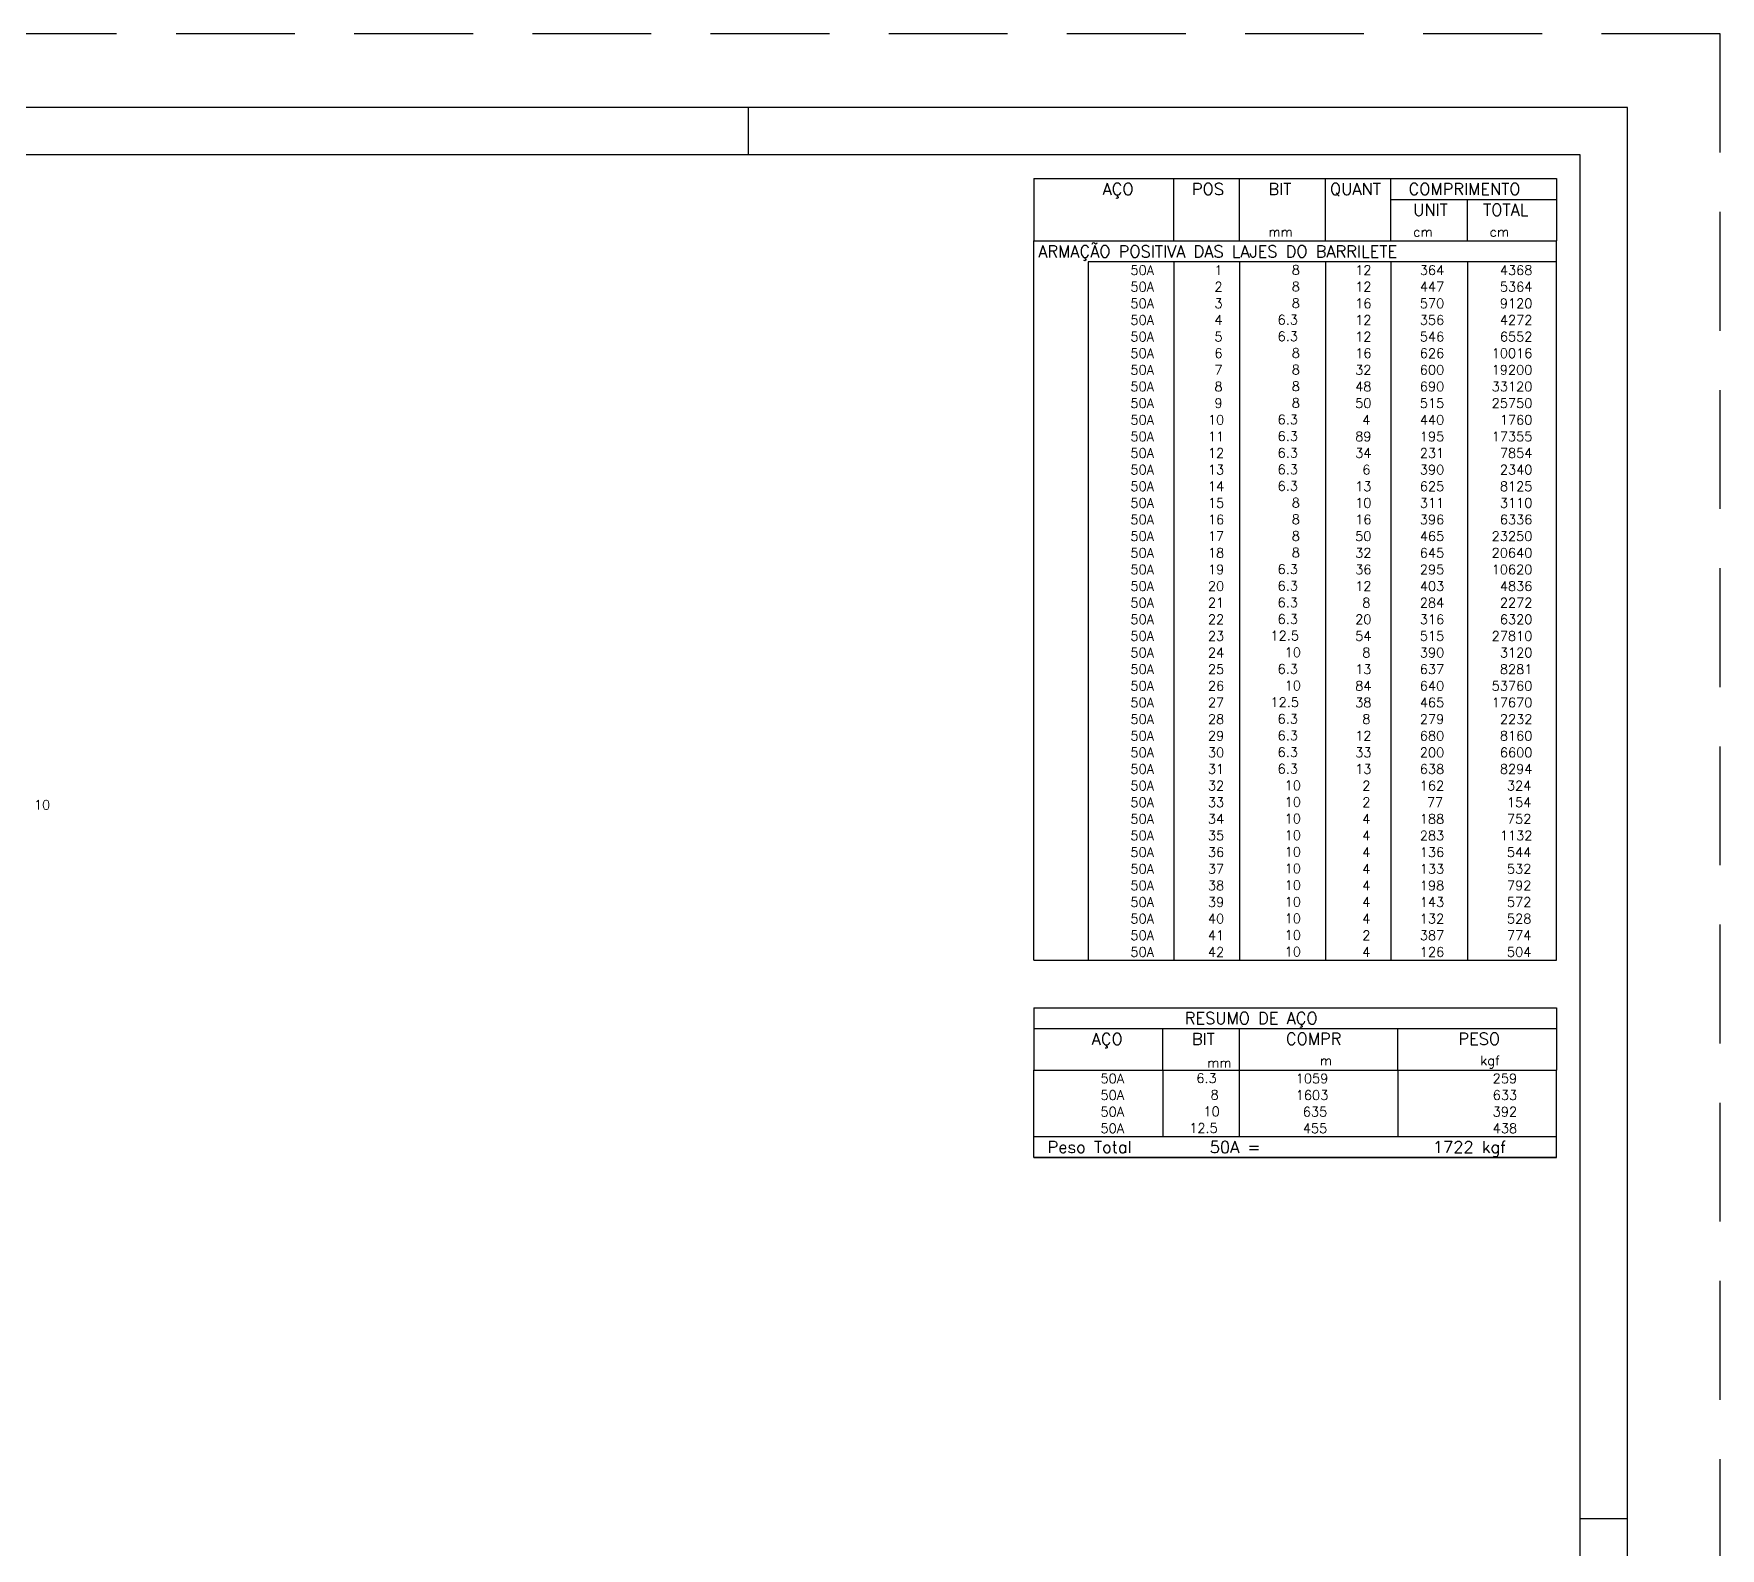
# Model space of a CAD drawing. Extents: x -1.9 to 86, y -1.5 to 61.
# Drawn here: x 50.56 to 86.05, y 29.08 to 60.95 of the extents above; entities that cross this region are included whole.
import ezdxf

# ---------------------------------------------------------------- set-up
doc = ezdxf.new("R2010")
doc.units = 0
doc.header["$MEASUREMENT"] = 0
doc.linetypes.add('HIDDEN', pattern=[0.375, 0.25, -0.125])
doc.layers.get('0').update_dxf_attribs({"linetype": 'CONTINUOUS'})
doc.layers.get('Defpoints').update_dxf_attribs({"linetype": 'CONTINUOUS'})
for name, color, linetype in [('ARQ_FOLHA', 7, 'CONTINUOUS'), ('PENA_02', 2, 'CONTINUOUS'), ('PENA_03', 3, 'CONTINUOUS')]:
    doc.layers.add(name, color=color, linetype=linetype)
doc.styles.get("Standard").update_dxf_attribs({"font": 'ROMANS.SHX'})

# ---------------------------------------------------------------- blocks, each defined once
blk = doc.blocks.new('FOLHA A1 - 841 X 594')
at = {"layer": 'ARQ_FOLHA', "color": 1}
for p, q in [((-185, 584), (-185, 594)), ((-10, 297), (0, 297))]:
    blk.add_line(p, q, dxfattribs=at)
for points in [[(-841, 0), (0, 0), (0, 594), (-841, 594)], [(-816, 10), (-10, 10), (-10, 584), (-816, 584)]]:
    blk.add_lwpolyline(points, close=True, dxfattribs=at)
at = {"layer": 'Defpoints', "color": 8, "linetype": 'HIDDEN', "ltscale": 100}
blk.add_lwpolyline([(-860.5, 609.5), (-860.5, -15.5), (19.5, -15.5), (19.5, 609.5)], close=True, dxfattribs=at)
blk = doc.blocks.new('*U24')
blk.add_blockref('FOLHA A1 - 841 X 594', (0, 0))

msp = doc.modelspace()

# ---------------------------------------------------------------- linework, layer by layer
at = {"layer": 'PENA_02', "linetype": 'Continuous'}
for p, q in [((71.6, 57.9), (71.6, 56.588)), ((71.6, 57.9), (82.6, 57.9)), ((74.55, 56.588), (74.55, 57.9)), ((75.93, 56.588), (75.93, 57.9)), ((77.74, 56.588), (77.74, 57.9)), ((79.12, 56.588), (79.12, 57.9)), ((82.6, 57.9), (82.6, 56.588)), ((79.12, 57.463), (82.6, 57.463)), ((80.73, 56.588), (80.73, 57.463)), ((71.6, 56.588), (82.6, 56.588)), ((71.6, 56.15), (71.6, 56.588)), ((71.6, 56.588), (82.6, 56.588)), ((82.6, 56.15), (82.6, 56.588)), ((71.6, 55.8), (71.6, 56.15)), ((82.6, 56.15), (72.75, 56.15)), ((72.75, 56.15), (72.75, 55.8)), ((74.55, 56.15), (74.55, 55.8)), ((75.93, 56.15), (75.93, 55.8)), ((77.74, 56.15), (77.74, 55.8)), ((79.12, 56.15), (79.12, 55.8)), ((80.73, 56.15), (80.73, 55.8)), ((82.6, 55.8), (82.6, 56.15)), ((71.6, 55.45), (71.6, 55.8)), ((72.75, 55.8), (72.75, 55.45)), ((74.55, 55.8), (74.55, 55.45)), ((75.93, 55.8), (75.93, 55.45)), ((77.74, 55.8), (77.74, 55.45)), ((79.12, 55.8), (79.12, 55.45)), ((80.73, 55.8), (80.73, 55.45)), ((82.6, 55.45), (82.6, 55.8)), ((71.6, 55.1), (71.6, 55.45)), ((72.75, 55.45), (72.75, 55.1)), ((74.55, 55.45), (74.55, 55.1)), ((75.93, 55.45), (75.93, 55.1)), ((77.74, 55.45), (77.74, 55.1)), ((79.12, 55.45), (79.12, 55.1)), ((80.73, 55.45), (80.73, 55.1)), ((82.6, 55.1), (82.6, 55.45)), ((71.6, 54.75), (71.6, 55.1)), ((72.75, 55.1), (72.75, 54.75)), ((74.55, 55.1), (74.55, 54.75)), ((75.93, 55.1), (75.93, 54.75)), ((77.74, 55.1), (77.74, 54.75)), ((79.12, 55.1), (79.12, 54.75)), ((80.73, 55.1), (80.73, 54.75)), ((82.6, 54.75), (82.6, 55.1)), ((71.6, 54.4), (71.6, 54.75)), ((72.75, 54.75), (72.75, 54.4)), ((74.55, 54.75), (74.55, 54.4)), ((75.93, 54.75), (75.93, 54.4)), ((77.74, 54.75), (77.74, 54.4)), ((79.12, 54.75), (79.12, 54.4)), ((80.73, 54.75), (80.73, 54.4)), ((82.6, 54.4), (82.6, 54.75)), ((71.6, 54.05), (71.6, 54.4)), ((72.75, 54.4), (72.75, 54.05)), ((74.55, 54.4), (74.55, 54.05)), ((75.93, 54.4), (75.93, 54.05)), ((77.74, 54.4), (77.74, 54.05)), ((79.12, 54.4), (79.12, 54.05)), ((80.73, 54.4), (80.73, 54.05)), ((82.6, 54.05), (82.6, 54.4)), ((71.6, 53.7), (71.6, 54.05)), ((72.75, 54.05), (72.75, 53.7)), ((74.55, 54.05), (74.55, 53.7)), ((75.93, 54.05), (75.93, 53.7)), ((77.74, 54.05), (77.74, 53.7)), ((79.12, 54.05), (79.12, 53.7)), ((80.73, 54.05), (80.73, 53.7)), ((82.6, 53.7), (82.6, 54.05)), ((71.6, 53.35), (71.6, 53.7)), ((72.75, 53.7), (72.75, 53.35)), ((74.55, 53.7), (74.55, 53.35)), ((75.93, 53.7), (75.93, 53.35)), ((77.74, 53.7), (77.74, 53.35)), ((79.12, 53.7), (79.12, 53.35)), ((80.73, 53.7), (80.73, 53.35)), ((82.6, 53.35), (82.6, 53.7)), ((71.6, 53), (71.6, 53.35)), ((72.75, 53.35), (72.75, 53)), ((74.55, 53.35), (74.55, 53)), ((75.93, 53.35), (75.93, 53)), ((77.74, 53.35), (77.74, 53)), ((79.12, 53.35), (79.12, 53)), ((80.73, 53.35), (80.73, 53)), ((82.6, 53), (82.6, 53.35)), ((71.6, 52.65), (71.6, 53)), ((72.75, 53), (72.75, 52.65)), ((74.55, 53), (74.55, 52.65)), ((75.93, 53), (75.93, 52.65)), ((77.74, 53), (77.74, 52.65)), ((79.12, 53), (79.12, 52.65)), ((80.73, 53), (80.73, 52.65)), ((82.6, 52.65), (82.6, 53)), ((71.6, 52.3), (71.6, 52.65)), ((72.75, 52.65), (72.75, 52.3)), ((74.55, 52.65), (74.55, 52.3)), ((75.93, 52.65), (75.93, 52.3)), ((77.74, 52.65), (77.74, 52.3)), ((79.12, 52.65), (79.12, 52.3)), ((80.73, 52.65), (80.73, 52.3)), ((82.6, 52.3), (82.6, 52.65)), ((71.6, 51.95), (71.6, 52.3)), ((72.75, 52.3), (72.75, 51.95)), ((74.55, 52.3), (74.55, 51.95)), ((75.93, 52.3), (75.93, 51.95)), ((77.74, 52.3), (77.74, 51.95)), ((79.12, 52.3), (79.12, 51.95)), ((80.73, 52.3), (80.73, 51.95)), ((82.6, 51.95), (82.6, 52.3)), ((71.6, 51.6), (71.6, 51.95)), ((72.75, 51.95), (72.75, 51.6)), ((74.55, 51.95), (74.55, 51.6)), ((75.93, 51.95), (75.93, 51.6)), ((77.74, 51.95), (77.74, 51.6)), ((79.12, 51.95), (79.12, 51.6)), ((80.73, 51.95), (80.73, 51.6)), ((82.6, 51.6), (82.6, 51.95)), ((71.6, 51.25), (71.6, 51.6)), ((72.75, 51.6), (72.75, 51.25)), ((74.55, 51.6), (74.55, 51.25)), ((75.93, 51.6), (75.93, 51.25)), ((77.74, 51.6), (77.74, 51.25)), ((79.12, 51.6), (79.12, 51.25)), ((80.73, 51.6), (80.73, 51.25)), ((82.6, 51.25), (82.6, 51.6)), ((71.6, 50.9), (71.6, 51.25)), ((72.75, 51.25), (72.75, 50.9)), ((74.55, 51.25), (74.55, 50.9)), ((75.93, 51.25), (75.93, 50.9)), ((77.74, 51.25), (77.74, 50.9)), ((79.12, 51.25), (79.12, 50.9)), ((80.73, 51.25), (80.73, 50.9)), ((82.6, 50.9), (82.6, 51.25)), ((71.6, 50.55), (71.6, 50.9)), ((72.75, 50.9), (72.75, 50.55)), ((74.55, 50.9), (74.55, 50.55)), ((75.93, 50.9), (75.93, 50.55)), ((77.74, 50.9), (77.74, 50.55)), ((79.12, 50.9), (79.12, 50.55)), ((80.73, 50.9), (80.73, 50.55)), ((82.6, 50.55), (82.6, 50.9)), ((71.6, 50.2), (71.6, 50.55)), ((72.75, 50.55), (72.75, 50.2)), ((74.55, 50.55), (74.55, 50.2)), ((75.93, 50.55), (75.93, 50.2)), ((77.74, 50.55), (77.74, 50.2)), ((79.12, 50.55), (79.12, 50.2)), ((80.73, 50.55), (80.73, 50.2)), ((82.6, 50.2), (82.6, 50.55)), ((71.6, 49.85), (71.6, 50.2)), ((72.75, 50.2), (72.75, 49.85)), ((74.55, 50.2), (74.55, 49.85)), ((75.93, 50.2), (75.93, 49.85)), ((77.74, 50.2), (77.74, 49.85)), ((79.12, 50.2), (79.12, 49.85)), ((80.73, 50.2), (80.73, 49.85)), ((82.6, 49.85), (82.6, 50.2)), ((71.6, 49.5), (71.6, 49.85)), ((72.75, 49.85), (72.75, 49.5)), ((74.55, 49.85), (74.55, 49.5)), ((75.93, 49.85), (75.93, 49.5)), ((77.74, 49.85), (77.74, 49.5)), ((79.12, 49.85), (79.12, 49.5)), ((80.73, 49.85), (80.73, 49.5)), ((82.6, 49.5), (82.6, 49.85)), ((71.6, 49.15), (71.6, 49.5)), ((72.75, 49.5), (72.75, 49.15)), ((74.55, 49.5), (74.55, 49.15)), ((75.93, 49.5), (75.93, 49.15)), ((77.74, 49.5), (77.74, 49.15)), ((79.12, 49.5), (79.12, 49.15)), ((80.73, 49.5), (80.73, 49.15)), ((82.6, 49.15), (82.6, 49.5)), ((71.6, 48.8), (71.6, 49.15)), ((72.75, 49.15), (72.75, 48.8)), ((74.55, 49.15), (74.55, 48.8)), ((75.93, 49.15), (75.93, 48.8)), ((77.74, 49.15), (77.74, 48.8)), ((79.12, 49.15), (79.12, 48.8)), ((80.73, 49.15), (80.73, 48.8)), ((82.6, 48.8), (82.6, 49.15)), ((71.6, 48.45), (71.6, 48.8)), ((72.75, 48.8), (72.75, 48.45)), ((74.55, 48.8), (74.55, 48.45)), ((75.93, 48.8), (75.93, 48.45)), ((77.74, 48.8), (77.74, 48.45)), ((79.12, 48.8), (79.12, 48.45)), ((80.73, 48.8), (80.73, 48.45)), ((82.6, 48.45), (82.6, 48.8)), ((71.6, 48.1), (71.6, 48.45)), ((72.75, 48.45), (72.75, 48.1)), ((74.55, 48.45), (74.55, 48.1)), ((75.93, 48.45), (75.93, 48.1)), ((77.74, 48.45), (77.74, 48.1)), ((79.12, 48.45), (79.12, 48.1)), ((80.73, 48.45), (80.73, 48.1)), ((82.6, 48.1), (82.6, 48.45)), ((71.6, 47.75), (71.6, 48.1)), ((72.75, 48.1), (72.75, 47.75)), ((74.55, 48.1), (74.55, 47.75)), ((75.93, 48.1), (75.93, 47.75)), ((77.74, 48.1), (77.74, 47.75)), ((79.12, 48.1), (79.12, 47.75)), ((80.73, 48.1), (80.73, 47.75)), ((82.6, 47.75), (82.6, 48.1)), ((71.6, 47.4), (71.6, 47.75)), ((72.75, 47.75), (72.75, 47.4)), ((74.55, 47.75), (74.55, 47.4)), ((75.93, 47.75), (75.93, 47.4)), ((77.74, 47.75), (77.74, 47.4)), ((79.12, 47.75), (79.12, 47.4)), ((80.73, 47.75), (80.73, 47.4)), ((82.6, 47.4), (82.6, 47.75)), ((71.6, 47.05), (71.6, 47.4)), ((72.75, 47.4), (72.75, 47.05)), ((74.55, 47.4), (74.55, 47.05)), ((75.93, 47.4), (75.93, 47.05)), ((77.74, 47.4), (77.74, 47.05)), ((79.12, 47.4), (79.12, 47.05)), ((80.73, 47.4), (80.73, 47.05)), ((82.6, 47.05), (82.6, 47.4)), ((71.6, 46.7), (71.6, 47.05)), ((72.75, 47.05), (72.75, 46.7)), ((74.55, 47.05), (74.55, 46.7)), ((75.93, 47.05), (75.93, 46.7)), ((77.74, 47.05), (77.74, 46.7)), ((79.12, 47.05), (79.12, 46.7)), ((80.73, 47.05), (80.73, 46.7)), ((82.6, 46.7), (82.6, 47.05)), ((71.6, 46.35), (71.6, 46.7)), ((72.75, 46.7), (72.75, 46.35)), ((74.55, 46.7), (74.55, 46.35)), ((75.93, 46.7), (75.93, 46.35)), ((77.74, 46.7), (77.74, 46.35)), ((79.12, 46.7), (79.12, 46.35)), ((80.73, 46.7), (80.73, 46.35)), ((82.6, 46.35), (82.6, 46.7)), ((71.6, 46), (71.6, 46.35)), ((72.75, 46.35), (72.75, 46)), ((74.55, 46.35), (74.55, 46)), ((75.93, 46.35), (75.93, 46)), ((77.74, 46.35), (77.74, 46)), ((79.12, 46.35), (79.12, 46)), ((80.73, 46.35), (80.73, 46)), ((82.6, 46), (82.6, 46.35)), ((71.6, 45.65), (71.6, 46)), ((72.75, 46), (72.75, 45.65)), ((74.55, 46), (74.55, 45.65)), ((75.93, 46), (75.93, 45.65)), ((77.74, 46), (77.74, 45.65)), ((79.12, 46), (79.12, 45.65)), ((80.73, 46), (80.73, 45.65)), ((82.6, 45.65), (82.6, 46)), ((71.6, 45.3), (71.6, 45.65)), ((72.75, 45.65), (72.75, 45.3)), ((74.55, 45.65), (74.55, 45.3)), ((75.93, 45.65), (75.93, 45.3)), ((77.74, 45.65), (77.74, 45.3)), ((79.12, 45.65), (79.12, 45.3)), ((80.73, 45.65), (80.73, 45.3)), ((82.6, 45.3), (82.6, 45.65)), ((71.6, 44.95), (71.6, 45.3)), ((72.75, 45.3), (72.75, 44.95)), ((74.55, 45.3), (74.55, 44.95)), ((75.93, 45.3), (75.93, 44.95)), ((77.74, 45.3), (77.74, 44.95)), ((79.12, 45.3), (79.12, 44.95)), ((80.73, 45.3), (80.73, 44.95)), ((82.6, 44.95), (82.6, 45.3)), ((71.6, 44.6), (71.6, 44.95)), ((72.75, 44.95), (72.75, 44.6)), ((74.55, 44.95), (74.55, 44.6)), ((75.93, 44.95), (75.93, 44.6)), ((77.74, 44.95), (77.74, 44.6)), ((79.12, 44.95), (79.12, 44.6)), ((80.73, 44.95), (80.73, 44.6)), ((82.6, 44.6), (82.6, 44.95)), ((71.6, 44.25), (71.6, 44.6)), ((72.75, 44.6), (72.75, 44.25)), ((74.55, 44.6), (74.55, 44.25)), ((75.93, 44.6), (75.93, 44.25)), ((77.74, 44.6), (77.74, 44.25)), ((79.12, 44.6), (79.12, 44.25)), ((80.73, 44.6), (80.73, 44.25)), ((82.6, 44.25), (82.6, 44.6)), ((71.6, 43.9), (71.6, 44.25)), ((72.75, 44.25), (72.75, 43.9)), ((74.55, 44.25), (74.55, 43.9)), ((75.93, 44.25), (75.93, 43.9)), ((77.74, 44.25), (77.74, 43.9)), ((79.12, 44.25), (79.12, 43.9)), ((80.73, 44.25), (80.73, 43.9)), ((82.6, 43.9), (82.6, 44.25)), ((71.6, 43.55), (71.6, 43.9)), ((72.75, 43.9), (72.75, 43.55)), ((74.55, 43.9), (74.55, 43.55)), ((75.93, 43.9), (75.93, 43.55)), ((77.74, 43.9), (77.74, 43.55)), ((79.12, 43.9), (79.12, 43.55)), ((80.73, 43.9), (80.73, 43.55)), ((82.6, 43.55), (82.6, 43.9)), ((71.6, 43.2), (71.6, 43.55)), ((72.75, 43.55), (72.75, 43.2)), ((74.55, 43.55), (74.55, 43.2)), ((75.93, 43.55), (75.93, 43.2)), ((77.74, 43.55), (77.74, 43.2)), ((79.12, 43.55), (79.12, 43.2)), ((80.73, 43.55), (80.73, 43.2)), ((82.6, 43.2), (82.6, 43.55)), ((71.6, 42.85), (71.6, 43.2)), ((72.75, 43.2), (72.75, 42.85)), ((74.55, 43.2), (74.55, 42.85)), ((75.93, 43.2), (75.93, 42.85)), ((77.74, 43.2), (77.74, 42.85)), ((79.12, 43.2), (79.12, 42.85)), ((80.73, 43.2), (80.73, 42.85)), ((82.6, 42.85), (82.6, 43.2)), ((71.6, 42.5), (71.6, 42.85)), ((72.75, 42.85), (72.75, 42.5)), ((74.55, 42.85), (74.55, 42.5)), ((75.93, 42.85), (75.93, 42.5)), ((77.74, 42.85), (77.74, 42.5)), ((79.12, 42.85), (79.12, 42.5)), ((80.73, 42.85), (80.73, 42.5)), ((82.6, 42.5), (82.6, 42.85)), ((71.6, 42.15), (71.6, 42.5)), ((72.75, 42.5), (72.75, 42.15)), ((74.55, 42.5), (74.55, 42.15)), ((75.93, 42.5), (75.93, 42.15)), ((77.74, 42.5), (77.74, 42.15)), ((79.12, 42.5), (79.12, 42.15)), ((80.73, 42.5), (80.73, 42.15)), ((82.6, 42.15), (82.6, 42.5)), ((71.6, 41.8), (71.6, 42.15)), ((72.75, 42.15), (72.75, 41.8)), ((74.55, 42.15), (74.55, 41.8)), ((75.93, 42.15), (75.93, 41.8)), ((77.74, 42.15), (77.74, 41.8)), ((79.12, 42.15), (79.12, 41.8)), ((80.73, 42.15), (80.73, 41.8)), ((82.6, 41.8), (82.6, 42.15)), ((71.6, 41.45), (71.6, 41.8)), ((72.75, 41.8), (72.75, 41.45)), ((74.55, 41.8), (74.55, 41.45)), ((75.93, 41.8), (75.93, 41.45)), ((77.74, 41.8), (77.74, 41.45)), ((79.12, 41.8), (79.12, 41.45)), ((80.73, 41.8), (80.73, 41.45)), ((82.6, 41.45), (82.6, 41.8)), ((71.6, 41.45), (82.6, 41.45)), ((71.6, 40.45), (71.6, 39.138)), ((71.6, 40.45), (82.6, 40.45)), ((82.6, 40.45), (82.6, 39.138)), ((71.6, 40.013), (82.6, 40.013)), ((74.32, 39.138), (74.32, 40.013)), ((75.93, 39.138), (75.93, 40.013)), ((79.265, 39.138), (79.265, 40.013)), ((71.6, 39.138), (82.6, 39.138)), ((71.6, 38.788), (71.6, 39.138)), ((74.32, 39.138), (74.32, 38.788)), ((75.93, 38.788), (75.93, 39.138)), ((79.265, 39.138), (79.265, 38.788)), ((82.6, 38.788), (82.6, 39.138)), ((71.6, 38.438), (71.6, 38.788)), ((74.32, 38.788), (74.32, 38.438)), ((75.93, 38.438), (75.93, 38.788)), ((79.265, 38.788), (79.265, 38.438)), ((82.6, 38.438), (82.6, 38.788)), ((71.6, 38.088), (71.6, 38.438)), ((74.32, 38.438), (74.32, 38.088)), ((75.93, 38.088), (75.93, 38.438)), ((79.265, 38.438), (79.265, 38.088)), ((82.6, 38.088), (82.6, 38.438)), ((71.6, 37.738), (71.6, 38.088)), ((74.32, 38.088), (74.32, 37.738)), ((75.93, 37.738), (75.93, 38.088)), ((79.265, 38.088), (79.265, 37.738)), ((82.6, 37.738), (82.6, 38.088)), ((71.6, 37.738), (82.6, 37.738)), ((71.6, 37.3), (71.6, 37.738)), ((71.6, 37.738), (82.6, 37.738)), ((82.6, 37.3), (82.6, 37.738)), ((82.6, 37.3), (71.6, 37.3)), ((71.6, 37.3), (82.6, 37.3))]:
    msp.add_line(p, q, dxfattribs=at)

# ---------------------------------------------------------------- block references
at = {"xscale": 0.09999999999999938, "yscale": 0.09999999999999938, "zscale": 0.09999999999999938}
msp.add_blockref('*U24', (84.1, 0), dxfattribs=at)

# ---------------------------------------------------------------- texts
at = {"layer": 'PENA_02', "linetype": 'Continuous'}
for s, height, p in [('AÇO', 0.25, (73.05, 57.556)), ('POS', 0.25, (74.93, 57.556)), ('BIT', 0.25, (76.54, 57.556)), ('QUANT', 0.25, (77.836, 57.556)), ('COMPRIMENTO', 0.25, (79.489, 57.556)), ('UNIT', 0.25, (79.587, 57.119)), ('TOTAL', 0.25, (81.059, 57.119)), ('mm', 0.2, (76.54, 56.681)), ('cm', 0.2, (79.587, 56.681)), ('cm', 0.2, (81.197, 56.681)), ('ARMAÇÃO POSITIVA DAS LAJES DO BARRILETE', 0.25, (71.696, 56.244)), ('     50A', 0.2, (72.89, 55.875)), ('  1', 0.2, (75.13, 55.875)), ('      8', 0.2, (76.137, 55.881)), ('      8', 0.2, (76.137, 55.531)), ('   12', 0.2, (77.92, 55.875)), ('    364', 0.2, (79.13, 55.875)), ('   4368', 0.2, (80.964, 55.875)), ('     50A', 0.2, (72.89, 55.525)), ('     50A', 0.2, (72.89, 55.175)), ('  2', 0.2, (75.13, 55.525)), ('  3', 0.2, (75.13, 55.175)), ('      8', 0.2, (76.137, 55.181)), ('   12', 0.2, (77.92, 55.525)), ('   16', 0.2, (77.92, 55.175)), ('    447', 0.2, (79.13, 55.525)), ('    570', 0.2, (79.13, 55.175)), ('   5364', 0.2, (80.964, 55.525)), ('   9120', 0.2, (80.964, 55.175)), ('     50A', 0.2, (72.89, 54.825)), ('  4', 0.2, (75.13, 54.825)), ('    6.3', 0.2, (76.137, 54.831)), ('   12', 0.2, (77.92, 54.825)), ('    356', 0.2, (79.13, 54.825)), ('   4272', 0.2, (80.964, 54.825)), ('     50A', 0.2, (72.89, 54.475)), ('  5', 0.2, (75.13, 54.475)), ('    6.3', 0.2, (76.137, 54.481)), ('   12', 0.2, (77.92, 54.475)), ('    546', 0.2, (79.13, 54.475)), ('   6552', 0.2, (80.964, 54.475)), ('     50A', 0.2, (72.89, 54.125)), ('  6', 0.2, (75.13, 54.125)), ('      8', 0.2, (76.137, 54.131)), ('   16', 0.2, (77.92, 54.125)), ('    626', 0.2, (79.13, 54.125)), ('  10016', 0.2, (80.964, 54.125)), ('     50A', 0.2, (72.89, 53.775)), ('  7', 0.2, (75.13, 53.775)), ('      8', 0.2, (76.137, 53.781)), ('   32', 0.2, (77.92, 53.775)), ('    600', 0.2, (79.13, 53.775)), ('  19200', 0.2, (80.964, 53.775)), ('     50A', 0.2, (72.89, 53.425)), ('  8', 0.2, (75.13, 53.425)), ('      8', 0.2, (76.137, 53.431)), ('   48', 0.2, (77.92, 53.425)), ('    690', 0.2, (79.13, 53.425)), ('  33120', 0.2, (80.964, 53.425)), ('     50A', 0.2, (72.89, 53.075)), ('  9', 0.2, (75.13, 53.075)), ('      8', 0.2, (76.137, 53.081)), ('   50', 0.2, (77.92, 53.075)), ('    515', 0.2, (79.13, 53.075)), ('  25750', 0.2, (80.964, 53.075)), ('     50A', 0.2, (72.89, 52.725)), (' 10', 0.2, (75.13, 52.725)), ('    6.3', 0.2, (76.137, 52.731)), ('    4', 0.2, (77.92, 52.725)), ('    440', 0.2, (79.13, 52.725)), ('   1760', 0.2, (80.964, 52.725)), ('     50A', 0.2, (72.89, 52.375)), (' 11', 0.2, (75.13, 52.375)), ('    6.3', 0.2, (76.137, 52.381)), ('   89', 0.2, (77.92, 52.375)), ('    195', 0.2, (79.13, 52.375)), ('  17355', 0.2, (80.964, 52.375)), ('     50A', 0.2, (72.89, 52.025)), (' 12', 0.2, (75.13, 52.025)), ('    6.3', 0.2, (76.137, 52.031)), ('   34', 0.2, (77.92, 52.025)), ('    231', 0.2, (79.13, 52.025)), ('   7854', 0.2, (80.964, 52.025)), ('     50A', 0.2, (72.89, 51.675)), (' 13', 0.2, (75.13, 51.675)), ('    6.3', 0.2, (76.137, 51.681)), ('    6', 0.2, (77.92, 51.675)), ('    390', 0.2, (79.13, 51.675)), ('   2340', 0.2, (80.964, 51.675)), ('     50A', 0.2, (72.89, 51.325)), (' 14', 0.2, (75.13, 51.325)), ('    6.3', 0.2, (76.137, 51.331)), ('   13', 0.2, (77.92, 51.325)), ('    625', 0.2, (79.13, 51.325)), ('   8125', 0.2, (80.964, 51.325)), ('     50A', 0.2, (72.89, 50.975)), (' 15', 0.2, (75.13, 50.975)), ('      8', 0.2, (76.137, 50.981)), ('   10', 0.2, (77.92, 50.975)), ('    311', 0.2, (79.13, 50.975)), ('   3110', 0.2, (80.964, 50.975)), ('     50A', 0.2, (72.89, 50.625)), (' 16', 0.2, (75.13, 50.625)), ('      8', 0.2, (76.137, 50.631)), ('   16', 0.2, (77.92, 50.625)), ('    396', 0.2, (79.13, 50.625)), ('   6336', 0.2, (80.964, 50.625)), ('     50A', 0.2, (72.89, 50.275)), (' 17', 0.2, (75.13, 50.275)), ('      8', 0.2, (76.137, 50.281)), ('   50', 0.2, (77.92, 50.275)), ('    465', 0.2, (79.13, 50.275)), ('  23250', 0.2, (80.964, 50.275)), ('     50A', 0.2, (72.89, 49.925)), (' 18', 0.2, (75.13, 49.925)), ('      8', 0.2, (76.137, 49.931)), ('   32', 0.2, (77.92, 49.925)), ('    645', 0.2, (79.13, 49.925)), ('  20640', 0.2, (80.964, 49.925)), ('     50A', 0.2, (72.89, 49.575)), (' 19', 0.2, (75.13, 49.575)), ('    6.3', 0.2, (76.137, 49.581)), ('   36', 0.2, (77.92, 49.575)), ('    295', 0.2, (79.13, 49.575)), ('  10620', 0.2, (80.964, 49.575)), ('     50A', 0.2, (72.89, 49.225)), (' 20', 0.2, (75.13, 49.225)), ('    6.3', 0.2, (76.137, 49.231)), ('   12', 0.2, (77.92, 49.225)), ('    403', 0.2, (79.13, 49.225)), ('   4836', 0.2, (80.964, 49.225)), ('     50A', 0.2, (72.89, 48.875)), (' 21', 0.2, (75.13, 48.875)), ('    6.3', 0.2, (76.137, 48.881)), ('    8', 0.2, (77.92, 48.875)), ('    284', 0.2, (79.13, 48.875)), ('   2272', 0.2, (80.964, 48.875)), ('     50A', 0.2, (72.89, 48.525)), (' 22', 0.2, (75.13, 48.525)), ('    6.3', 0.2, (76.137, 48.531)), ('   20', 0.2, (77.92, 48.525)), ('    316', 0.2, (79.13, 48.525)), ('   6320', 0.2, (80.964, 48.525)), ('     50A', 0.2, (72.89, 48.175)), (' 23', 0.2, (75.13, 48.175)), ('   12.5', 0.2, (76.137, 48.181)), ('   54', 0.2, (77.92, 48.175)), ('    515', 0.2, (79.13, 48.175)), ('  27810', 0.2, (80.964, 48.175)), ('     50A', 0.2, (72.89, 47.825)), (' 24', 0.2, (75.13, 47.825)), ('     10', 0.2, (76.137, 47.831)), ('    8', 0.2, (77.92, 47.825)), ('    390', 0.2, (79.13, 47.825)), ('   3120', 0.2, (80.964, 47.825)), ('     50A', 0.2, (72.89, 47.475)), (' 25', 0.2, (75.13, 47.475)), ('    6.3', 0.2, (76.137, 47.481)), ('   13', 0.2, (77.92, 47.475)), ('    637', 0.2, (79.13, 47.475)), ('   8281', 0.2, (80.964, 47.475)), ('     50A', 0.2, (72.89, 47.125)), (' 26', 0.2, (75.13, 47.125)), ('     10', 0.2, (76.137, 47.131)), ('   84', 0.2, (77.92, 47.125)), ('    640', 0.2, (79.13, 47.125)), ('  53760', 0.2, (80.964, 47.125)), ('     50A', 0.2, (72.89, 46.775)), (' 27', 0.2, (75.13, 46.775)), ('   12.5', 0.2, (76.137, 46.781)), ('   38', 0.2, (77.92, 46.775)), ('    465', 0.2, (79.13, 46.775)), ('  17670', 0.2, (80.964, 46.775)), ('     50A', 0.2, (72.89, 46.425)), (' 28', 0.2, (75.13, 46.425)), ('    6.3', 0.2, (76.137, 46.431)), ('    8', 0.2, (77.92, 46.425)), ('    279', 0.2, (79.13, 46.425)), ('   2232', 0.2, (80.964, 46.425)), ('     50A', 0.2, (72.89, 46.075)), (' 29', 0.2, (75.13, 46.075)), ('    6.3', 0.2, (76.137, 46.081)), ('   12', 0.2, (77.92, 46.075)), ('    680', 0.2, (79.13, 46.075)), ('   8160', 0.2, (80.964, 46.075)), ('     50A', 0.2, (72.89, 45.725)), (' 30', 0.2, (75.13, 45.725)), ('    6.3', 0.2, (76.137, 45.731)), ('   33', 0.2, (77.92, 45.725)), ('    200', 0.2, (79.13, 45.725)), ('   6600', 0.2, (80.964, 45.725)), ('     50A', 0.2, (72.89, 45.375)), (' 31', 0.2, (75.13, 45.375)), ('    6.3', 0.2, (76.137, 45.381)), ('   13', 0.2, (77.92, 45.375)), ('    638', 0.2, (79.13, 45.375)), ('   8294', 0.2, (80.964, 45.375)), ('     50A', 0.2, (72.89, 45.025)), (' 32', 0.2, (75.13, 45.025)), ('     10', 0.2, (76.137, 45.031)), ('    2', 0.2, (77.92, 45.025)), ('    162', 0.2, (79.13, 45.025)), ('    324', 0.2, (80.964, 45.025)), ('     50A', 0.2, (72.89, 44.675)), (' 33', 0.2, (75.13, 44.675)), ('     10', 0.2, (76.137, 44.681)), ('    2', 0.2, (77.92, 44.675)), ('     77', 0.2, (79.13, 44.675)), ('    154', 0.2, (80.964, 44.675)), ('     50A', 0.2, (72.89, 44.325)), (' 34', 0.2, (75.13, 44.325)), ('     10', 0.2, (76.137, 44.331)), ('    4', 0.2, (77.92, 44.325)), ('    188', 0.2, (79.13, 44.325)), ('    752', 0.2, (80.964, 44.325)), ('     50A', 0.2, (72.89, 43.975)), (' 35', 0.2, (75.13, 43.975)), ('     10', 0.2, (76.137, 43.981)), ('    4', 0.2, (77.92, 43.975)), ('    283', 0.2, (79.13, 43.975)), ('   1132', 0.2, (80.964, 43.975)), ('     50A', 0.2, (72.89, 43.625)), (' 36', 0.2, (75.13, 43.625)), ('     10', 0.2, (76.137, 43.631)), ('    4', 0.2, (77.92, 43.625)), ('    136', 0.2, (79.13, 43.625)), ('    544', 0.2, (80.964, 43.625)), ('     50A', 0.2, (72.89, 43.275)), (' 37', 0.2, (75.13, 43.275)), ('     10', 0.2, (76.137, 43.281)), ('    4', 0.2, (77.92, 43.275)), ('    133', 0.2, (79.13, 43.275)), ('    532', 0.2, (80.964, 43.275)), ('     50A', 0.2, (72.89, 42.925)), (' 38', 0.2, (75.13, 42.925)), ('     10', 0.2, (76.137, 42.931)), ('    4', 0.2, (77.92, 42.925)), ('    198', 0.2, (79.13, 42.925)), ('    792', 0.2, (80.964, 42.925)), ('     50A', 0.2, (72.89, 42.575)), (' 39', 0.2, (75.13, 42.575)), ('     10', 0.2, (76.137, 42.581)), ('    4', 0.2, (77.92, 42.575)), ('    143', 0.2, (79.13, 42.575)), ('    572', 0.2, (80.964, 42.575)), ('     50A', 0.2, (72.89, 42.225)), (' 40', 0.2, (75.13, 42.225)), ('     10', 0.2, (76.137, 42.231)), ('    4', 0.2, (77.92, 42.225)), ('    132', 0.2, (79.13, 42.225)), ('    528', 0.2, (80.964, 42.225)), ('     50A', 0.2, (72.89, 41.875)), (' 41', 0.2, (75.13, 41.875)), ('     10', 0.2, (76.137, 41.881)), ('    2', 0.2, (77.92, 41.875)), ('    387', 0.2, (79.13, 41.875)), ('    774', 0.2, (80.964, 41.875)), ('     50A', 0.2, (72.89, 41.525)), (' 42', 0.2, (75.13, 41.525)), ('     10', 0.2, (76.137, 41.531)), ('    4', 0.2, (77.92, 41.525)), ('    126', 0.2, (79.13, 41.525)), ('    504', 0.2, (80.964, 41.525)), ('RESUMO DE AÇO', 0.25, (74.78, 40.106)), ('AÇO', 0.25, (72.82, 39.669)), ('BIT', 0.25, (74.93, 39.669)), ('COMPR', 0.25, (76.909, 39.672)), ('PESO', 0.25, (80.538, 39.672)), ('kgf', 0.2, (81.001, 39.241)), ('     50A', 0.2, (72.26, 38.863)), ('    6.3', 0.2, (74.427, 38.869)), ('mm', 0.2, (75.251, 39.195)), ('   1059', 0.2, (76.668, 38.863)), ('m', 0.2, (77.623, 39.241)), ('     259', 0.2, (80.515, 38.863)), ('     50A', 0.2, (72.26, 38.513)), ('      8', 0.2, (74.427, 38.519)), ('   1603', 0.2, (76.668, 38.513)), ('     633', 0.2, (80.515, 38.513)), ('     50A', 0.2, (72.26, 38.163)), ('     10', 0.2, (74.427, 38.169)), ('    635', 0.2, (76.668, 38.163)), ('     392', 0.2, (80.515, 38.163)), ('     50A', 0.2, (72.26, 37.813)), ('   12.5', 0.2, (74.427, 37.819)), ('    455', 0.2, (76.668, 37.813)), ('     438', 0.2, (80.515, 37.813)), ('Peso Total        50A =', 0.25, (71.893, 37.394)), ('    1722 kgf', 0.25, (79.257, 37.394))]:
    msp.add_text(s, height=height, dxfattribs=at).set_placement(p)
at = {"layer": 'PENA_03', "linetype": 'Continuous'}
msp.add_text('10', height=0.2, dxfattribs=at).set_placement((50.559, 44.621))

doc.saveas('drawing.dxf')
